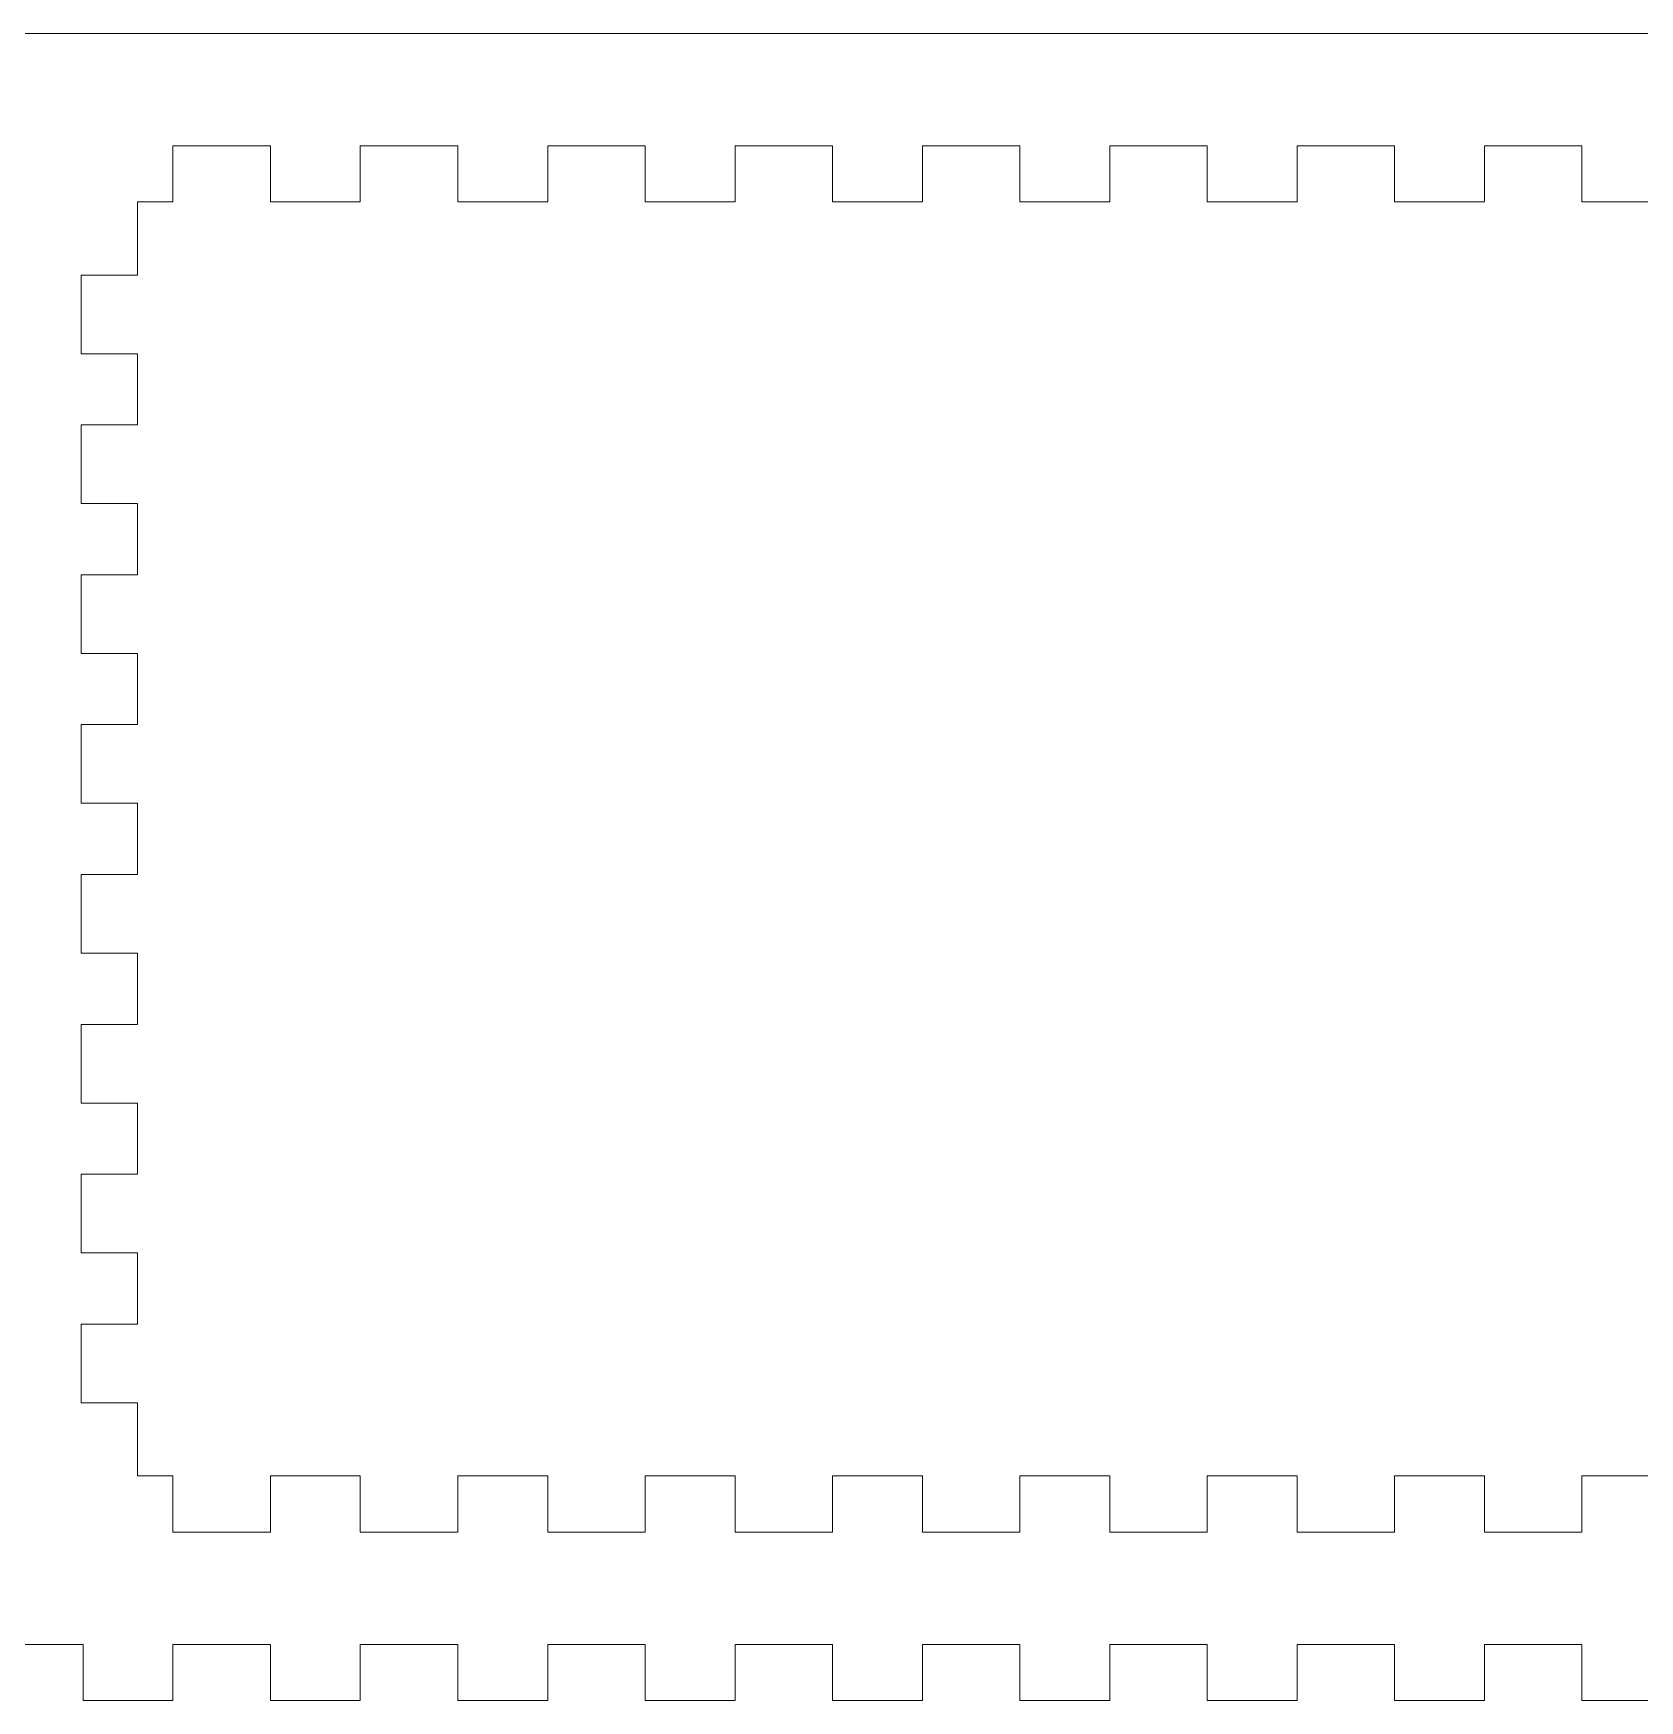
# Model space of a CAD drawing. Header units: millimetres. Extents: x 0 to 600, y 0 to 300.
# Drawn here: x 257.5 to 343.2, y 211 to 300 of the extents above; entities that cross this region are included whole.
import ezdxf

# ---------------------------------------------------------------- set-up
doc = ezdxf.new("R2010")
doc.units = ezdxf.units.MM
doc.layers.get('0').update_dxf_attribs({"linetype": 'CONTINUOUS', "lineweight": 0})

msp = doc.modelspace()

# ---------------------------------------------------------------- linework, layer by layer
for p, q in [((600, 300), (0, 300)), ((264.9, 291), (264.9, 294)), ((264.9, 294), (270.1, 294)), ((264.9, 291), (264.9, 294)), ((270.1, 294), (270.1, 291)), ((274.9, 291), (274.9, 294)), ((274.9, 294), (280.1, 294)), ((280.1, 294), (280.1, 291)), ((284.9, 291), (284.9, 294)), ((284.9, 294), (290.1, 294)), ((290.1, 294), (290.1, 291)), ((294.9, 291), (294.9, 294)), ((294.9, 294), (300.1, 294)), ((300.1, 294), (300.1, 291)), ((304.9, 291), (304.9, 294)), ((304.9, 294), (310.1, 294)), ((310.1, 294), (310.1, 291)), ((314.9, 291), (314.9, 294)), ((314.9, 294), (320.1, 294)), ((320.1, 294), (320.1, 291)), ((324.9, 291), (324.9, 294)), ((324.9, 294), (330.1, 294)), ((330.1, 294), (330.1, 291)), ((334.9, 291), (334.9, 294)), ((334.9, 294), (340.1, 294)), ((340.1, 294), (340.1, 291)), ((263, 287.1), (263, 291)), ((263, 291), (264.9, 291)), ((270.1, 291), (274.9, 291)), ((280.1, 291), (284.9, 291)), ((290.1, 291), (294.9, 291)), ((300.1, 291), (304.9, 291)), ((310.1, 291), (314.9, 291)), ((320.1, 291), (324.9, 291)), ((330.1, 291), (334.9, 291)), ((340.1, 291), (344.9, 291)), ((260, 282.9), (260, 287.1)), ((260, 287.1), (263, 287.1)), ((260, 282.9), (263, 282.9)), ((263, 282.9), (263, 279.1)), ((263, 279.1), (260, 279.1)), ((260, 279.1), (260, 274.9)), ((260, 274.9), (263, 274.9)), ((263, 274.9), (263, 271.1)), ((263, 271.1), (260, 271.1)), ((260, 271.1), (260, 266.9)), ((260, 266.9), (263, 266.9)), ((263, 266.9), (263, 263.1)), ((263, 263.1), (260, 263.1)), ((260, 263.1), (260, 258.9)), ((260, 258.9), (263, 258.9)), ((263, 258.9), (263, 255.1)), ((263, 255.1), (260, 255.1)), ((260, 255.1), (260, 250.9)), ((260, 250.9), (263, 250.9)), ((263, 250.9), (263, 247.1)), ((263, 247.1), (260, 247.1)), ((260, 247.1), (260, 242.9)), ((260, 242.9), (263, 242.9)), ((263, 242.9), (263, 239.1)), ((263, 239.1), (260, 239.1)), ((260, 239.1), (260, 234.9)), ((260, 234.9), (263, 234.9)), ((263, 234.9), (263, 231.1)), ((263, 231.1), (260, 231.1)), ((260, 231.1), (260, 226.9)), ((260, 226.9), (263, 226.9)), ((263, 226.9), (263, 223)), ((263, 223), (264.9, 223)), ((264.9, 220), (264.9, 223)), ((264.9, 223), (264.9, 220)), ((274.9, 223), (270.1, 223)), ((270.1, 223), (270.1, 220)), ((274.9, 220), (274.9, 223)), ((284.9, 223), (280.1, 223)), ((280.1, 223), (280.1, 220)), ((284.9, 220), (284.9, 223)), ((294.9, 223), (290.1, 223)), ((290.1, 223), (290.1, 220)), ((294.9, 220), (294.9, 223)), ((304.9, 223), (300.1, 223)), ((300.1, 223), (300.1, 220)), ((304.9, 220), (304.9, 223)), ((314.9, 223), (310.1, 223)), ((310.1, 223), (310.1, 220)), ((314.9, 220), (314.9, 223)), ((324.9, 223), (320.1, 223)), ((320.1, 223), (320.1, 220)), ((324.9, 220), (324.9, 223)), ((334.9, 223), (330.1, 223)), ((330.1, 223), (330.1, 220)), ((334.9, 220), (334.9, 223)), ((344.9, 223), (340.1, 223)), ((340.1, 223), (340.1, 220)), ((270.1, 220), (264.9, 220)), ((280.1, 220), (274.9, 220)), ((290.1, 220), (284.9, 220)), ((300.1, 220), (294.9, 220)), ((310.1, 220), (304.9, 220)), ((320.1, 220), (314.9, 220)), ((330.1, 220), (324.9, 220)), ((340.1, 220), (334.9, 220)), ((254.9, 214), (260.1, 214)), ((260.1, 214), (260.1, 211)), ((264.9, 211), (264.9, 214)), ((264.9, 214), (270.1, 214)), ((270.1, 214), (270.1, 211)), ((274.9, 211), (274.9, 214)), ((274.9, 214), (280.1, 214)), ((280.1, 214), (280.1, 211)), ((284.9, 211), (284.9, 214)), ((284.9, 214), (290.1, 214)), ((290.1, 214), (290.1, 211)), ((294.9, 211), (294.9, 214)), ((294.9, 214), (300.1, 214)), ((300.1, 214), (300.1, 211)), ((304.9, 211), (304.9, 214)), ((304.9, 214), (310.1, 214)), ((310.1, 214), (310.1, 211)), ((314.9, 211), (314.9, 214)), ((314.9, 214), (320.1, 214)), ((320.1, 214), (320.1, 211)), ((324.9, 211), (324.9, 214)), ((324.9, 214), (330.1, 214)), ((330.1, 214), (330.1, 211)), ((334.9, 211), (334.9, 214)), ((334.9, 214), (340.1, 214)), ((340.1, 214), (340.1, 211)), ((260.1, 211), (264.9, 211)), ((270.1, 211), (274.9, 211)), ((280.1, 211), (284.9, 211)), ((290.1, 211), (294.9, 211)), ((300.1, 211), (304.9, 211)), ((310.1, 211), (314.9, 211)), ((320.1, 211), (324.9, 211)), ((330.1, 211), (334.9, 211)), ((340.1, 211), (344.9, 211))]:
    msp.add_line(p, q)

doc.saveas('drawing.dxf')
